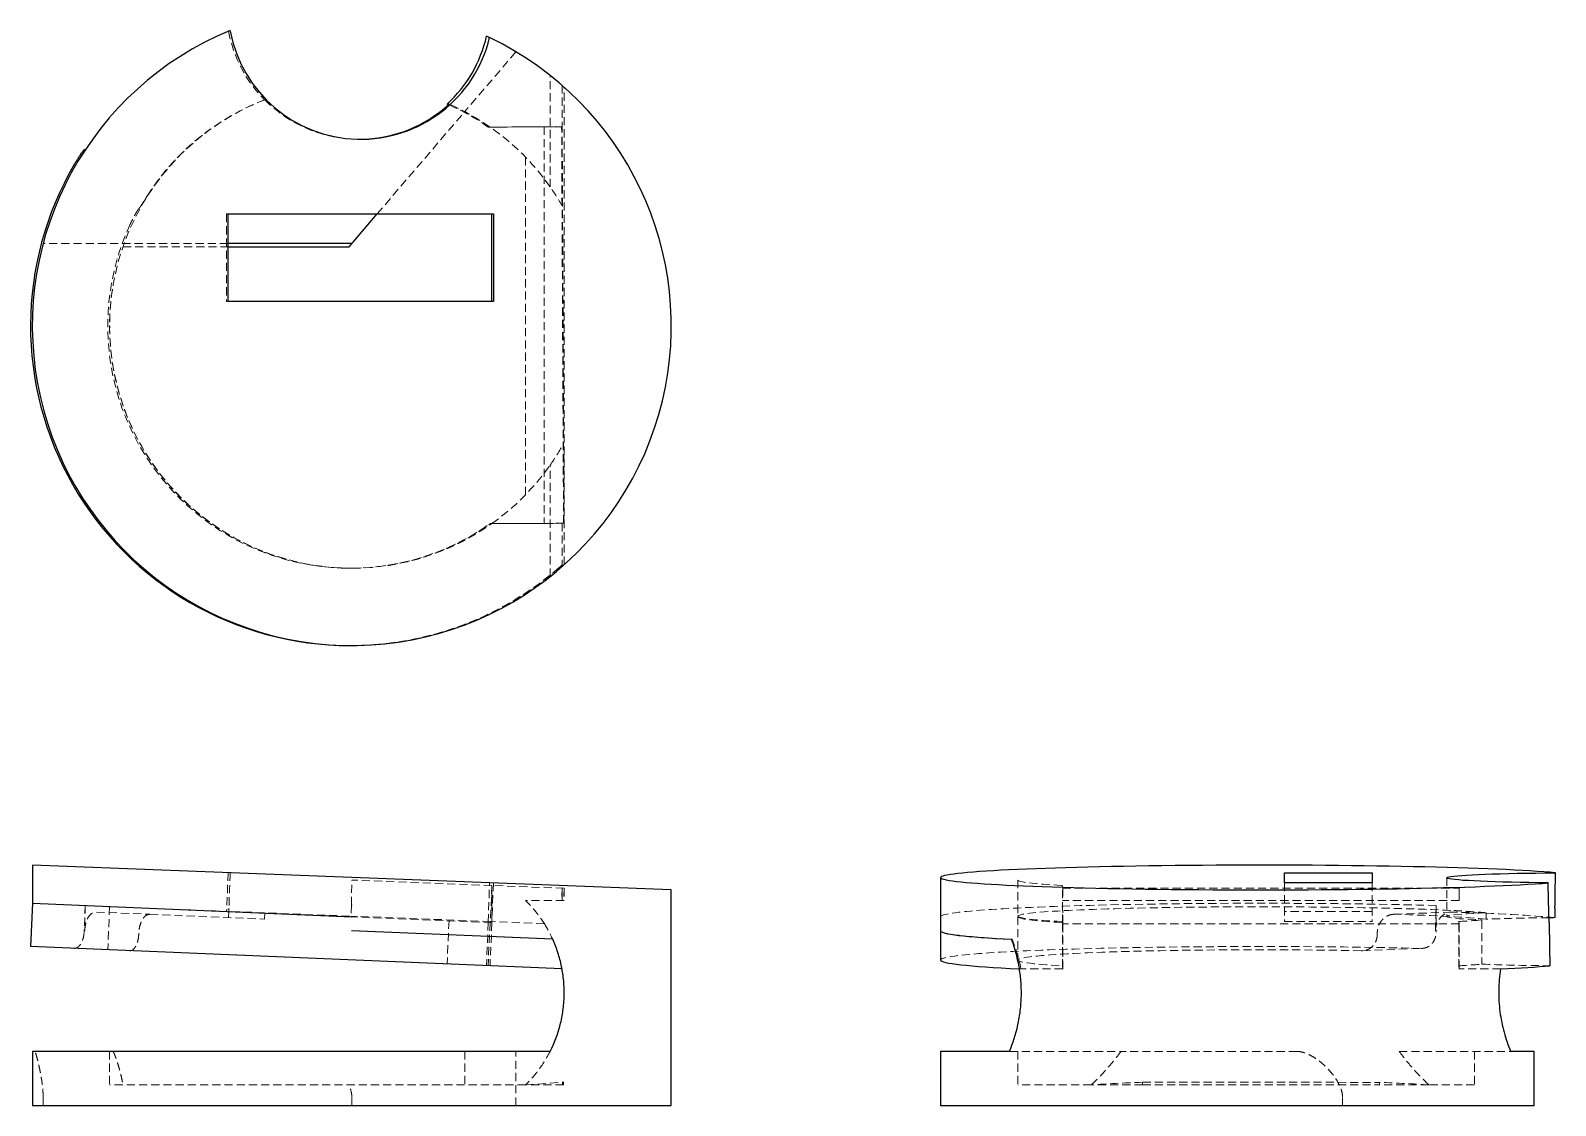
# Model space of a CAD drawing. Header units: millimetres. Extents: x 33 to 271, y 38 to 206.
import ezdxf

# ---------------------------------------------------------------- set-up
doc = ezdxf.new("R2010")
doc.units = ezdxf.units.MM
doc.linetypes.add('HIDDEN', pattern=[1.905, 1.27, -0.635])

msp = doc.modelspace()

# ---------------------------------------------------------------- linework, layer by layer
at = {"color": 7, "linetype": 'Continuous', "lineweight": 25}
for p, q in [((64.18, 205.9), (64.16, 205.98)), ((98.31, 194.5), (98.02, 194.5)), ((98.31, 194.5), (98.31, 194.5)), ((41.54, 187.35), (41.36, 187.35)), ((63.84, 177.35), (105.23, 177.35)), ((63.84, 163.68), (63.84, 177.35)), ((82.71, 172.24), (87.09, 177.35)), ((104.99, 163.68), (104.99, 177.35)), ((105.23, 177.35), (105.23, 163.68)), ((83.14, 172.74), (63.84, 172.74)), ((63.84, 172.24), (82.71, 172.24)), ((105.23, 163.68), (63.84, 163.68)), ((82.86, 110.02), (83.05, 110.02)), ((33.29, 75.75), (33.29, 69.81)), ((133, 71.89), (33.29, 75.75)), ((175.02, 73.82), (175.02, 67.7)), ((228.68, 74.57), (242.35, 74.57)), ((228.68, 72.97), (228.68, 74.57)), ((242.35, 74.57), (242.35, 72.97)), ((270.9, 74.56), (270.98, 74.56)), ((133, 38.25), (133, 71.89)), ((242.35, 72.97), (228.68, 72.97)), ((33.29, 69.81), (33, 63.05)), ((33.29, 69.81), (83.14, 67.7)), ((270.9, 69.05), (270.89, 68.51)), ((175.02, 67.7), (175.02, 65.5)), ((270.89, 68.51), (270.88, 67.56)), ((114.49, 64.18), (83.1, 65.5)), ((175.02, 65.45), (175.02, 60.95)), ((115.95, 59.55), (33, 63.05)), ((33.29, 46.69), (33.29, 38.25)), ((114.09, 46.69), (33.29, 46.69)), ((175.02, 46.69), (175.02, 38.25)), ((185.78, 46.69), (175.02, 46.69)), ((267.65, 46.69), (263.97, 46.69)), ((267.65, 38.25), (267.65, 46.69)), ((33.29, 38.25), (133, 38.25)), ((175.02, 38.25), (267.65, 38.25))]:
    msp.add_line(p, q, dxfattribs=at)
at = {"color": 7, "linetype": 'HIDDEN', "lineweight": 18}
for p, q in [((108.75, 202.65), (100.76, 193.32)), ((114.09, 181.58), (114.09, 198.97)), ((69.57, 195.15), (69.53, 195.15)), ((115.95, 197.42), (115.95, 190.97)), ((116.29, 122.63), (116.29, 197.13)), ((87.09, 177.35), (100.76, 193.32)), ((115.95, 190.97), (104.42, 190.91)), ((104.71, 190.91), (104.42, 190.91)), ((104.71, 190.91), (104.72, 190.91)), ((113.17, 190.95), (104.72, 190.91)), ((113.29, 190.95), (113.17, 190.95)), ((113.17, 190.95), (113.17, 129.08)), ((115.97, 190.97), (115.89, 190.97)), ((116.18, 129.09), (115.89, 190.97)), ((116.26, 129.09), (115.97, 190.97)), ((84.28, 189.01), (84.52, 189.01)), ((110.26, 186.21), (110.26, 133.55)), ((49.89, 178.17), (49.9, 178.17)), ((63.84, 177.35), (63.61, 177.35)), ((63.61, 177.35), (63.61, 163.68)), ((63.84, 172.74), (34.97, 172.74)), ((47.43, 172.24), (63.84, 172.24)), ((63.84, 163.68), (63.61, 163.68)), ((114.09, 120.78), (114.09, 138.18)), ((104.71, 129.04), (115.95, 129.09)), ((104.78, 129.04), (104.71, 129.04)), ((113.17, 129.08), (104.78, 129.04)), ((105, 129.04), (104.78, 129.04)), ((116.26, 129.09), (105, 129.04)), ((110.26, 129.07), (116.18, 129.09)), ((110.26, 129.07), (110.26, 129.07)), ((115.95, 129.09), (115.95, 122.58)), ((116.26, 129.09), (116.18, 129.09)), ((82.86, 122.08), (83.14, 122.08)), ((83.03, 122.08), (83.04, 122.08)), ((83.11, 122.08), (83.04, 122.08)), ((114.49, 121.18), (114.49, 121.11)), ((63.84, 74.57), (63.61, 68.54)), ((83.07, 69.53), (83.14, 73.42)), ((105, 72.57), (83.14, 73.42)), ((105, 72.57), (104.78, 66.95)), ((105.23, 72.97), (104.99, 66.94)), ((116.26, 72.14), (105, 72.57)), ((105, 66.78), (105, 72.57)), ((115.97, 72.15), (115.89, 70.24)), ((115.97, 70.24), (115.97, 72.15)), ((116.26, 72.14), (116.18, 70.24)), ((116.26, 72.14), (116.26, 70.24)), ((187.08, 73.42), (187.08, 69.53)), ((194.09, 72.14), (194.04, 72.57)), ((194.04, 66.78), (194.04, 72.57)), ((194.09, 72.14), (255.97, 72.15)), ((194.09, 72.14), (194.09, 70.24)), ((228.68, 72.97), (228.68, 66.94)), ((242.35, 72.97), (242.35, 66.94)), ((254.01, 73.77), (254.01, 67.74)), ((255.97, 72.15), (255.97, 70.24)), ((255.97, 70.24), (255.97, 72.15)), ((41.54, 69.46), (41.36, 65.31)), ((45.35, 69.25), (45.06, 62.54)), ((45.35, 69.25), (83.03, 67.79)), ((63.97, 69.05), (63.95, 68.51)), ((83.11, 69.53), (83.04, 67.79)), ((83.18, 69.53), (83.07, 69.53)), ((116.26, 70.24), (110.26, 70.24)), ((187.08, 69.53), (187.08, 67.79)), ((194.09, 70.24), (194.07, 70.24)), ((255.97, 70.24), (194.09, 70.24)), ((252.35, 69.46), (252.35, 65.31)), ((43.3, 68.43), (51.65, 68.08)), ((51.65, 68.08), (69.53, 67.32)), ((63.95, 68.51), (63.91, 67.56)), ((69.57, 68.28), (69.53, 67.32)), ((69.57, 68.28), (69.57, 68.31)), ((83.04, 67.79), (83.03, 67.79)), ((104.78, 66.95), (83.04, 67.79)), ((105, 66.78), (83.14, 67.7)), ((98.31, 67.06), (98.02, 60.31)), ((98.31, 67.06), (98.31, 67.2)), ((104.71, 66.79), (104.42, 60.04)), ((104.71, 66.79), (104.72, 66.95)), ((105, 66.78), (104.71, 60.03)), ((113.17, 66.62), (104.78, 66.95)), ((187.08, 67.79), (187.08, 67.79)), ((187.08, 67.69), (187.08, 60.93)), ((194.08, 66.62), (194.04, 66.95)), ((194.04, 66.78), (194.04, 60.03)), ((242.35, 68.54), (228.68, 68.54)), ((228.68, 66.94), (242.35, 66.94)), ((254.7, 68.43), (245.69, 68.08)), ((255.95, 66.62), (255.91, 66.95)), ((255.91, 66.79), (255.91, 66.95)), ((255.91, 66.79), (255.91, 60.04)), ((259.5, 67.06), (259.5, 67.2)), ((259.5, 67.06), (259.5, 60.31)), ((260.15, 68.28), (260.15, 68.31)), ((260.15, 68.28), (260.15, 67.32)), ((49.89, 64.95), (49.9, 65.14)), ((255.95, 66.62), (194.08, 66.62)), ((243.17, 64.95), (243.17, 65.14)), ((186.18, 64.18), (186.11, 64.18)), ((240.83, 62.4), (250.18, 62.76)), ((194.09, 59.55), (187.58, 59.55)), ((194.04, 60.03), (194.09, 59.55)), ((255.97, 59.55), (255.91, 60.04)), ((262.42, 59.55), (255.97, 59.55)), ((45.35, 46.69), (45.35, 41.47)), ((100.76, 46.69), (100.76, 41.47)), ((108.75, 38.25), (108.75, 46.69)), ((185.78, 46.69), (203.18, 46.69)), ((187.08, 46.69), (187.08, 41.47)), ((230.64, 46.69), (203.18, 46.69)), ((246.58, 46.69), (263.97, 46.69)), ((258.32, 46.69), (258.32, 41.47)), ((110.26, 41.47), (45.35, 41.47)), ((110.26, 41.47), (116.2, 41.88)), ((116.2, 41.47), (110.26, 41.47)), ((116.03, 41.86), (116.03, 41.47)), ((116.2, 41.47), (116.2, 41.88)), ((198.55, 41.47), (187.08, 41.47)), ((206.55, 41.47), (198.55, 41.47)), ((206.55, 41.88), (243.51, 41.86)), ((206.55, 41.47), (206.55, 41.88)), ((206.55, 41.47), (243.51, 41.47)), ((243.51, 41.86), (243.51, 41.47)), ((251.21, 41.47), (243.51, 41.47)), ((258.32, 41.47), (251.21, 41.47)), ((34.97, 39.58), (34.97, 38.25)), ((83.14, 38.25), (83.14, 39.58)), ((237.74, 38.25), (237.74, 39.58))]:
    msp.add_line(p, q, dxfattribs=at)
at = {"color": 7, "linetype": 'Continuous', "lineweight": 25, "flags": 128}
for points in [[(104.42, 204.97), (104.27, 205.03), (104.16, 205.09)], [(104.42, 204.97), (104.54, 204.91), (104.63, 204.86)], [(269.86, 72.99), (268.36, 73.01), (266.89, 73.03), (265.47, 73.05), (264.09, 73.08), (262.78, 73.11), (261.54, 73.15), (260.37, 73.19), (259.28, 73.23), (258.29, 73.28), (257.38, 73.33), (256.58, 73.38), (255.87, 73.44), (255.28, 73.49), (254.8, 73.55), (254.43, 73.61), (254.17, 73.67), (254.03, 73.73), (254.01, 73.79), (254.11, 73.85), (254.33, 73.91), (254.66, 73.97), (255.11, 74.03), (255.67, 74.08), (256.34, 74.14), (257.11, 74.19), (257.98, 74.24), (258.95, 74.29), (260.01, 74.33), (261.15, 74.37), (262.37, 74.41), (263.66, 74.45), (265.01, 74.48), (266.42, 74.5), (267.88, 74.52), (269.37, 74.54), (270.9, 74.56)], [(269.97, 66.81), (269.91, 70.27), (269.86, 72.99)], [(269.97, 66.81), (270.03, 63.02), (270.09, 60.05)]]:
    msp.add_lwpolyline(points, dxfattribs=at)
at = {"color": 7, "linetype": 'HIDDEN', "lineweight": 18, "flags": 128}
for points in [[(104.42, 66.81), (104.54, 70.27), (104.63, 72.99)], [(104.42, 66.81), (104.27, 63.02), (104.16, 60.05)], [(260.15, 68.31), (259.07, 68.27), (258.07, 68.22), (257.18, 68.17), (256.38, 68.11), (255.7, 68.06), (255.13, 68), (254.67, 67.94), (254.33, 67.88), (254.11, 67.82), (254.01, 67.76), (254.04, 67.7), (254.18, 67.64), (254.45, 67.58), (254.84, 67.52), (255.34, 67.46), (255.96, 67.4), (256.69, 67.35), (257.53, 67.3), (258.46, 67.25), (259.5, 67.2)], [(230.64, 46.69), (230.64, 46.69)], [(237.74, 39.58), (237.74, 39.58)]]:
    msp.add_lwpolyline(points, dxfattribs=at)
at = {"color": 7, "linetype": 'Continuous', "lineweight": 25}
for centre, radius, start, end in [((83.14, 159.88), 49.86, 112.3736, 64.4669), ((84.52, 209.7), 20.69, 190.5833, 346.488), ((84.28, 209.69), 20.68, 270.3262, 312.719), ((82.86, 159.88), 37.8, 66.0175, 66.3424), ((82.86, 159.88), 49.86, 149.6733, 269.9998)]:
    msp.add_arc(centre, radius, start, end, dxfattribs=at)
at = {"color": 7, "linetype": 'HIDDEN', "lineweight": 18}
for centre, radius, start, end in [((83.1, 159.88), 37.8, 111.0404, 146.3101), ((83.14, 159.88), 37.8, 111.0389, 128.0719), ((84.28, 209.69), 20.68, 224.6638, 270.32), ((82.86, 159.88), 37.8, 55.205, 66.0175), ((83.14, 159.88), 37.8, 35.0393, 62.2214), ((83.14, 159.88), 37.8, 29.5356, 35.0393), ((82.86, 159.88), 37.8, 155.2833, 305.3298), ((83.14, 159.88), 37.8, 171.236, 269.886), ((83.14, 159.88), 37.8, 324.9607, 330.9992), ((83.14, 159.88), 37.8, 305.3298, 324.9607), ((82.92, 159.88), 37.8, 270.1676, 305.3298), ((83.14, 159.88), 37.8, 270, 305.3298), ((82.86, 159.88), 49.86, 269.9998, 311.5802), ((83.14, 159.88), 37.8, 269.886, 270), ((83.22, 159.88), 37.8, 269.8278, 269.9418), ((83.05, 159.88), 49.86, 270.0533, 309.0947), ((96.11, 55.85), 20.18, 31.6119, 45.4857), ((96.11, 55.85), 20.18, 23.4267, 31.6119), ((96.11, 55.85), 20.18, 10.5544, 11.371)]:
    msp.add_arc(centre, radius, start, end, dxfattribs=at)
for centre, major_axis, ratio, start_param, end_param in [((84.24, 209.72), (0, 20.71), 0.999117, 1.757307, 2.35083), ((83.15, 159.88), (37.8, 0), 0.999852, 0.963511, 1.157902), ((96.11, 190.88), (20.18, 0.09), 0.000197, 5.731453, 6.098975), ((83.15, 159.88), (37.8, 0), 0.999852, 2.235276, 4.709419), ((96.11, 129), (20.18, 0.09), 0.00018, 5.48931, 5.720231), ((96.11, 129), (20.18, 0.09), 0.000197, 5.731453, 6.098975), ((82.99, 159.88), (0, 37.8), 0.999864, 3.143582, 3.144598), ((83.14, 341.44), (49, 1311.01), 0.007004, 1.776062, 1.780356), ((224.88, 73.42), (37.8, 0), 0.038693, 3.141593, 3.758214), ((224.88, 73.42), (0, 1955.03), 0.019332, 1.570796, 1.572785), ((83.14, 449.7), (36.52, 1613.58), 0.021035, 1.809158, 1.81169), ((224.88, 67.7), (49.86, 0), 0.042202, 0.987186, 3.141593), ((224.88, 69.52), (37.8, 0), 0.042202, 3.138587, 3.140577), ((224.88, 69.53), (37.8, 0), 0.042202, 3.139604, 3.142609), ((224.88, 69.53), (37.8, 0), 0.042196, 3.143582, 3.144598), ((224.88, 67.79), (37.8, 0), 0.038699, 0.66448, 3.138623), ((194, 55.85), (0, 20.18), 0.004667, 5.264121, 5.506264), ((194, 55.85), (0, 20.18), 0.00466, 5.275342, 5.506263), ((224.88, 449.7), (33.98, 1613.58), 0.022613, 4.472448, 4.474979), ((224.88, 67.7), (0, 2364.91), 0.021082, 1.570796, 1.571726), ((224.88, 67.79), (37.8, 0), 0.038693, 3.144517, 3.758214), ((224.88, 67.7), (37.8, 0), 0.042202, 3.141593, 3.758214), ((224.88, 66.75), (37.8, 0), 0.042202, 0.367225, 0.982796), ((224.88, 67.7), (37.8, 0), 0.042202, 0.367225, 0.66448), ((224.88, 67.79), (37.8, 0), 0.038693, 0.367198, 0.66448), ((224.88, 66.75), (49.86, 0), 0.042202, 0.396013, 0.925991), ((224.88, 67.79), (37.8, 0), 0.038699, 5.6759, 5.870291), ((274.72, 66.7), (20.71, 0), 0.042165, 1.803344, 2.35083), ((224.88, 65.51), (49.86, 0), 0.042202, 3.142523, 3.823925), ((194, 55.85), (0, 20.18), 0.004659, 4.896598, 5.26412), ((255.87, 55.85), (0, 20.18), 0.004667, 5.264121, 5.275343), ((255.88, 55.85), (0, 20.18), 0.004659, 4.896598, 5.26412), ((224.88, 60.95), (49.86, 0), 0.042202, 1.041496, 3.141544), ((224.88, 60.95), (37.8, 0), 0.042202, 1.139408, 3.758214), ((224.88, 60.95), (49.86, 0), 0.042202, 3.858618, 3.867304), ((224.88, 60.95), (37.8, 0), 0.042202, 5.675898, 5.870282), ((274.72, 60.9), (20.71, 0), 0.042165, 3.886717, 4.486994), ((224.88, 39.59), (37.8, 0), 0.069145, 2.076956, 2.341566), ((224.88, 39.59), (37.8, 0), 0.069145, 0.800027, 1.055302)]:
    msp.add_ellipse(centre, major_axis=major_axis, ratio=ratio, start_param=start_param, end_param=end_param, dxfattribs=at)
at = {"color": 7, "linetype": 'Continuous', "lineweight": 25}
for centre, major_axis, ratio, start_param, end_param in [((84, 209.72), (0, 20.71), 0.999117, 3.886717, 4.486994), ((224.88, 73.82), (49.86, 0), 0.038693, 0.390494, 5.837549), ((224.88, 341.44), (9.21, 1311.01), 0.037376, 4.503354, 4.507647), ((274.72, 66.7), (20.71, 0), 0.042165, 1.757307, 1.803344), ((224.88, 65.5), (49.86, 0), 0.042202, 3.140663, 3.82153), ((224.88, 60.95), (49.86, 0), 0.042202, 3.141544, 3.858618), ((224.88, 60.94), (49.86, 0), 0.042202, 5.565094, 5.848017)]:
    msp.add_ellipse(centre, major_axis=major_axis, ratio=ratio, start_param=start_param, end_param=end_param, dxfattribs=at)
at = {"color": 7, "linetype": 'HIDDEN', "lineweight": 18}
for points, knots in [([(116.28, 197.13), (116.28, 197.13), (116.3, 197.11), (116.21, 197.19), (115.9, 197.47), (115.19, 198.08), (114.46, 198.67), (114.09, 198.97)], [0, 0, 0, 0, 0.026563, 0.166093, 0.4365, 0.714441, 1, 1, 1, 1]), ([(51.65, 180.84), (51.54, 180.67), (51.43, 180.51), (51.22, 180.18), (51.11, 180.01), (50.91, 179.69), (50.81, 179.54), (50.62, 179.25), (50.54, 179.11), (50.38, 178.86), (50.31, 178.75), (50.18, 178.54), (50.12, 178.45), (50.02, 178.31), (49.99, 178.26), (49.93, 178.18), (49.91, 178.17), (49.9, 178.17)], [0, 0, 0, 0, 0.125, 0.125, 0.25, 0.25, 0.375, 0.375, 0.5, 0.5, 0.625, 0.625, 0.75, 0.75, 0.875, 0.875, 1, 1, 1, 1]), ([(49.89, 178.17), (49.88, 178.17), (49.87, 178.15), (49.82, 178.08), (49.78, 178.03), (49.7, 177.91), (49.65, 177.83), (49.54, 177.64), (49.48, 177.54), (49.35, 177.31), (49.28, 177.18), (49.13, 176.91), (49.06, 176.77), (48.91, 176.47), (48.83, 176.32), (48.67, 176), (48.6, 175.84), (48.52, 175.68)], [0, 0, 0, 0, 0.125, 0.125, 0.25, 0.25, 0.375, 0.375, 0.5, 0.5, 0.625, 0.625, 0.75, 0.75, 0.875, 0.875, 1, 1, 1, 1]), ([(114.09, 120.78), (114.46, 121.08), (115.02, 121.54), (115.56, 122), (115.89, 122.28), (116.12, 122.48), (116.26, 122.61), (116.28, 122.62), (116.28, 122.63)], [0, 0, 0, 0, 0.286231, 0.432879, 0.579508, 0.722971, 0.866422, 1, 1, 1, 1]), ([(115.95, 122.58), (115.79, 122.42), (115.59, 122.21), (115.11, 121.74), (114.82, 121.47), (114.49, 121.18)], [0, 0, 0, 0, 0.5, 0.5, 1, 1, 1, 1]), ([(41.47, 65.49), (41.47, 65.69), (41.49, 65.89), (41.54, 66.28), (41.57, 66.47), (41.67, 66.83), (41.72, 67), (41.86, 67.32), (41.93, 67.48), (42.18, 67.88), (42.38, 68.09), (42.71, 68.3), (42.82, 68.36), (43.06, 68.42), (43.17, 68.44), (43.3, 68.43)], [0, 0, 0, 0, 0.125, 0.125, 0.25, 0.25, 0.375, 0.375, 0.5, 0.5, 0.75, 0.75, 0.875, 0.875, 1, 1, 1, 1]), ([(51.65, 68.08), (51.54, 68.08), (51.43, 68.07), (51.22, 68), (51.11, 67.95), (50.91, 67.81), (50.81, 67.73), (50.62, 67.52), (50.54, 67.4), (50.38, 67.13), (50.31, 66.98), (50.18, 66.66), (50.12, 66.48), (50.02, 66.12), (49.99, 65.93), (49.93, 65.54), (49.91, 65.34), (49.9, 65.14)], [0, 0, 0, 0, 0.125, 0.125, 0.25, 0.25, 0.375, 0.375, 0.5, 0.5, 0.625, 0.625, 0.75, 0.75, 0.875, 0.875, 1, 1, 1, 1]), ([(245.84, 68.08), (245.67, 68.08), (245.51, 68.07), (245.18, 68), (245.01, 67.95), (244.69, 67.81), (244.54, 67.73), (244.25, 67.52), (244.11, 67.4), (243.86, 67.13), (243.75, 66.98), (243.54, 66.66), (243.45, 66.48), (243.31, 66.12), (243.26, 65.93), (243.18, 65.54), (243.17, 65.34), (243.17, 65.14)], [0, 0, 0, 0, 0.125, 0.125, 0.25, 0.25, 0.375, 0.375, 0.5, 0.5, 0.625, 0.625, 0.75, 0.75, 0.875, 0.875, 1, 1, 1, 1]), ([(252.24, 65.49), (252.25, 65.69), (252.27, 65.89), (252.35, 66.28), (252.41, 66.47), (252.55, 66.83), (252.63, 67), (252.83, 67.32), (252.94, 67.48), (253.3, 67.88), (253.59, 68.09), (254.04, 68.3), (254.2, 68.36), (254.52, 68.42), (254.68, 68.44), (254.84, 68.43)], [0, 0, 0, 0, 0.125, 0.125, 0.25, 0.25, 0.375, 0.375, 0.5, 0.5, 0.75, 0.75, 0.875, 0.875, 1, 1, 1, 1]), ([(39.82, 62.76), (39.91, 62.76), (40, 62.77), (40.18, 62.83), (40.27, 62.87), (40.44, 62.99), (40.53, 63.07), (40.69, 63.25), (40.77, 63.35), (40.92, 63.58), (40.98, 63.71), (41.1, 63.99), (41.16, 64.14), (41.29, 64.62), (41.35, 64.96), (41.36, 65.31)], [0, 0, 0, 0, 0.125, 0.125, 0.25, 0.25, 0.375, 0.375, 0.5, 0.5, 0.625, 0.625, 0.75, 0.75, 1, 1, 1, 1]), ([(49.89, 64.95), (49.88, 64.78), (49.87, 64.6), (49.82, 64.26), (49.78, 64.09), (49.7, 63.77), (49.65, 63.62), (49.54, 63.34), (49.48, 63.21), (49.35, 62.98), (49.28, 62.87), (49.13, 62.7), (49.06, 62.62), (48.91, 62.5), (48.83, 62.46), (48.67, 62.41), (48.6, 62.39), (48.52, 62.4)], [0, 0, 0, 0, 0.125, 0.125, 0.25, 0.25, 0.375, 0.375, 0.5, 0.5, 0.625, 0.625, 0.75, 0.75, 0.875, 0.875, 1, 1, 1, 1]), ([(243.17, 64.95), (243.17, 64.78), (243.15, 64.6), (243.08, 64.26), (243.03, 64.09), (242.91, 63.77), (242.83, 63.62), (242.64, 63.34), (242.54, 63.21), (242.31, 62.98), (242.18, 62.87), (241.91, 62.7), (241.77, 62.62), (241.47, 62.5), (241.32, 62.46), (241, 62.41), (240.84, 62.39), (240.68, 62.4)], [0, 0, 0, 0, 0.125, 0.125, 0.25, 0.25, 0.375, 0.375, 0.5, 0.5, 0.625, 0.625, 0.75, 0.75, 0.875, 0.875, 1, 1, 1, 1]), ([(250.05, 62.76), (250.2, 62.76), (250.35, 62.77), (250.64, 62.83), (250.79, 62.87), (251.07, 62.99), (251.2, 63.07), (251.45, 63.25), (251.56, 63.35), (251.78, 63.58), (251.87, 63.71), (252.04, 63.99), (252.11, 64.14), (252.29, 64.62), (252.35, 64.96), (252.35, 65.31)], [0, 0, 0, 0, 0.125, 0.125, 0.25, 0.25, 0.375, 0.375, 0.5, 0.5, 0.625, 0.625, 0.75, 0.75, 1, 1, 1, 1]), ([(187.58, 59.55), (187.42, 60.37), (187.21, 61.16), (186.74, 62.71), (186.47, 63.46), (186.18, 64.18)], [0, 0, 0, 0, 0.5, 0.5, 1, 1, 1, 1]), ([(34.97, 39.58), (34.97, 39.81), (34.97, 40.04), (34.94, 40.48), (34.92, 40.69), (34.86, 41.33), (34.81, 41.73), (34.7, 42.49), (34.63, 42.86), (34.51, 43.56), (34.44, 43.89), (34.31, 44.51), (34.24, 44.81), (34.11, 45.36), (34.04, 45.62), (33.94, 45.96), (33.91, 46.07), (33.85, 46.26), (33.82, 46.35), (33.76, 46.5), (33.73, 46.57), (33.67, 46.66), (33.65, 46.69), (33.62, 46.69)], [0, 0, 0, 0, 0.0625, 0.0625, 0.125, 0.125, 0.25, 0.25, 0.375, 0.375, 0.5, 0.5, 0.625, 0.625, 0.75, 0.75, 0.8125, 0.8125, 0.875, 0.875, 0.9375, 0.9375, 1, 1, 1, 1]), ([(45.79, 46.69), (45.82, 46.69), (45.85, 46.67), (45.91, 46.6), (45.94, 46.56), (46.04, 46.39), (46.1, 46.25), (46.24, 45.91), (46.31, 45.72), (46.46, 45.31), (46.53, 45.09), (46.67, 44.62), (46.75, 44.37), (46.89, 43.86), (46.97, 43.59), (47.11, 43.03), (47.18, 42.73), (47.31, 42.12), (47.37, 41.8), (47.43, 41.47)], [0, 0, 0, 0, 0.0625, 0.0625, 0.125, 0.125, 0.25, 0.25, 0.375, 0.375, 0.5, 0.5, 0.625, 0.625, 0.75, 0.75, 0.875, 0.875, 1, 1, 1, 1]), ([(114.09, 46.69), (113.58, 45.69), (113, 44.77), (111.73, 43.03), (111.03, 42.22), (110.26, 41.47)], [0, 0, 0, 0, 0.5, 0.5, 1, 1, 1, 1]), ([(203.18, 46.69), (202.45, 45.69), (201.68, 44.77), (200.13, 43.03), (199.34, 42.22), (198.55, 41.47)], [0, 0, 0, 0, 0.5, 0.5, 1, 1, 1, 1]), ([(230.64, 46.69), (230.82, 46.69), (231, 46.67), (231.36, 46.6), (231.54, 46.56), (232.07, 46.39), (232.41, 46.25), (233.05, 45.91), (233.36, 45.72), (233.97, 45.31), (234.25, 45.09), (234.81, 44.62), (235.07, 44.37), (235.58, 43.86), (235.82, 43.59), (236.28, 43.03), (236.49, 42.73), (236.89, 42.12), (237.07, 41.8), (237.24, 41.47)], [0, 0, 0, 0, 0.0625, 0.0625, 0.125, 0.125, 0.25, 0.25, 0.375, 0.375, 0.5, 0.5, 0.625, 0.625, 0.75, 0.75, 0.875, 0.875, 1, 1, 1, 1]), ([(251.21, 41.47), (250.42, 42.22), (249.62, 43.03), (248.07, 44.77), (247.31, 45.69), (246.58, 46.69)], [0, 0, 0, 0, 0.5, 0.5, 1, 1, 1, 1]), ([(83.14, 39.58), (83.14, 39.93), (83.09, 40.25), (82.93, 40.88), (82.83, 41.18), (82.71, 41.46)], [0, 0, 0, 0, 0.5, 0.5, 1, 1, 1, 1]), ([(237.74, 39.58), (237.74, 39.93), (237.68, 40.25), (237.5, 40.88), (237.37, 41.18), (237.24, 41.46)], [0, 0, 0, 0, 0.5, 0.5, 1, 1, 1, 1])]:
    msp.add_open_spline(points, degree=3, knots=knots, dxfattribs=at)
at = {"color": 7, "linetype": 'Continuous', "lineweight": 25}
for points, knots in [([(39.82, 185.05), (39.91, 185.2), (40, 185.35), (40.18, 185.64), (40.27, 185.79), (40.44, 186.07), (40.53, 186.2), (40.69, 186.45), (40.77, 186.56), (40.92, 186.78), (40.98, 186.87), (41.1, 187.04), (41.16, 187.11), (41.29, 187.29), (41.35, 187.35), (41.36, 187.35)], [0, 0, 0, 0, 0.125, 0.125, 0.25, 0.25, 0.375, 0.375, 0.5, 0.5, 0.625, 0.625, 0.75, 0.75, 1, 1, 1, 1]), ([(114.09, 46.69), (114.75, 47.99), (115.28, 49.37), (115.84, 51.56), (115.99, 52.31), (116.2, 53.82), (116.26, 54.58), (116.29, 55.73), (116.29, 56.11), (116.27, 56.88), (116.24, 57.27), (116.14, 58.43), (116.03, 59.18), (115.72, 60.66), (115.53, 61.39), (115.06, 62.81), (114.79, 63.51), (114.49, 64.18)], [0, 0, 0, 0, 0.25, 0.25, 0.375, 0.375, 0.5, 0.5, 0.5625, 0.5625, 0.625, 0.625, 0.75, 0.75, 0.875, 0.875, 1, 1, 1, 1]), ([(185.78, 46.69), (186.31, 47.99), (186.75, 49.37), (187.24, 51.56), (187.37, 52.31), (187.55, 53.82), (187.61, 54.58), (187.63, 55.73), (187.63, 56.11), (187.61, 56.88), (187.59, 57.27), (187.5, 58.43), (187.4, 59.18), (187.13, 60.66), (186.97, 61.39), (186.58, 62.81), (186.35, 63.51), (186.11, 64.18)], [0, 0, 0, 0, 0.25, 0.25, 0.375, 0.375, 0.5, 0.5, 0.5625, 0.5625, 0.625, 0.625, 0.75, 0.75, 0.875, 0.875, 1, 1, 1, 1]), ([(262.42, 59.55), (262.24, 58.45), (262.14, 57.35), (262.12, 55.67), (262.13, 55.11), (262.19, 53.99), (262.24, 53.43), (262.46, 51.78), (262.68, 50.71), (263.1, 49.16), (263.26, 48.65), (263.6, 47.65), (263.78, 47.17), (263.97, 46.69)], [0, 0, 0, 0, 0.25, 0.25, 0.375, 0.375, 0.5, 0.5, 0.75, 0.75, 0.875, 0.875, 1, 1, 1, 1])]:
    msp.add_open_spline(points, degree=3, knots=knots, dxfattribs=at)

doc.saveas('drawing.dxf')
